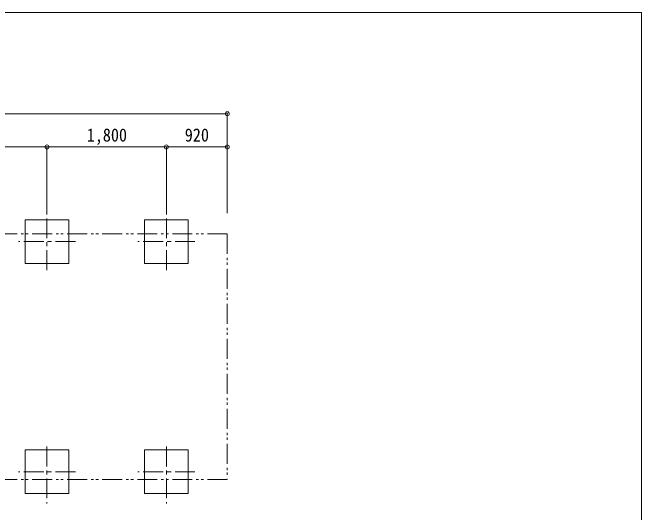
# Model space of a CAD drawing. Units: millimetres at full size, sheet at 1:60. Extents: x -16864 to 16864, y -11640 to 11640.
# Drawn here: x 6536 to 16016, y 4099 to 11640 of the extents above; entities that cross this region are included whole.
import ezdxf
from ezdxf.enums import TextEntityAlignment as Align

# ---------------------------------------------------------------- set-up
doc = ezdxf.new("R2010")
doc.units = ezdxf.units.MM
doc.header["$LTSCALE"] = 60
doc.header["$PDMODE"] = 32
doc.header["$PDSIZE"] = 60
doc.linetypes.add('CHAIN1', pattern=[8, 5, -1, 1, -1])
doc.linetypes.add('DOUBLE_CHAIN1', pattern=[8.8, 5, -1, 0.6, -0.6, 0.6, -1])
for name, color, linetype, lineweight in [('1-2', 134, 'Continuous', 9), ('1-8', 6, 'Continuous', 9), ('1-A', 4, 'CHAIN1', 9), ('F-0', 7, 'Continuous', 9)]:
    doc.layers.add(name, color=color, linetype=linetype, lineweight=lineweight)
doc.styles.add('ＭＳ ゴシック', font='')
doc.styles.get('ＭＳ ゴシック').set_extended_font_data('MS Gothic')

msp = doc.modelspace()

# ---------------------------------------------------------------- linework, layer by layer
at = {"layer": '1-2', "color": 6}
for p, q in [((9772.62, 10112.55), (-1066.3, 10112.55)), ((7054.13, 9612.55), (5253.65, 9612.55)), ((8854.61, 9612.55), (7054.13, 9612.55)), ((9772.62, 9612.55), (8852.22, 9612.55))]:
    msp.add_line(p, q, dxfattribs=at)
at = {"layer": '1-8'}
for p, q in [((9772.62, 8614.55), (9772.62, 10112.55)), ((7054.13, 8614.55), (7054.13, 9612.55)), ((8854.61, 8614.55), (8854.61, 9612.55))]:
    msp.add_line(p, q, dxfattribs=at)
for p in [(9772.62, 10112.55), (7054.13, 9612.55), (8854.61, 9612.55), (9772.62, 9612.55)]:
    msp.add_point(p, dxfattribs=at)
at = {"layer": '1-A'}
for p, q in [((7054.27, 7755.55), (7054.27, 8615.55)), ((8854.75, 7755.55), (8854.75, 8615.55)), ((7484.32, 8185.55), (6624.27, 8185.55)), ((9284.79, 8185.55), (8424.75, 8185.55)), ((7054.27, 5092.55), (7054.27, 4232.55)), ((8854.75, 5092.55), (8854.75, 4232.55)), ((7484.32, 4712.55), (6624.27, 4712.55)), ((9284.79, 4712.55), (8424.75, 4712.55))]:
    msp.add_line(p, q, dxfattribs=at)
at = {"layer": '1-A', "linetype": 'Continuous'}
for points in [[(6724.27, 7855.55), (7384.32, 7855.55), (7384.32, 8515.55), (6724.27, 8515.55)], [(8524.75, 7855.55), (9184.79, 7855.55), (9184.79, 8515.55), (8524.75, 8515.55)], [(6724.27, 5042.55), (7384.32, 5042.55), (7384.32, 4382.55), (6724.27, 4382.55)], [(8524.75, 5042.55), (9184.79, 5042.55), (9184.79, 4382.55), (8524.75, 4382.55)]]:
    msp.add_lwpolyline(points, close=True, dxfattribs=at)
at = {"layer": '1-A', "color": 7, "linetype": 'DOUBLE_CHAIN1'}
for points in [[(9772.62, 8301.05), (9772.62, 4597.05), (-1066.18, 4597.05)], [(9772.62, 8301.05), (-1066.18, 8301.05), (-1066.18, 4597.05)]]:
    msp.add_lwpolyline(points, dxfattribs=at)
at = {"layer": 'F-0', "color": 5, "lineweight": 5}
for p, q in [((-16864.12, 11640), (16015.88, 11640)), ((16015.88, 11640), (16015.88, -11640))]:
    msp.add_line(p, q, dxfattribs=at)

# ---------------------------------------------------------------- texts
at = {"layer": '1-8', "color": 7, "style": 'ＭＳ ゴシック', "width": 0.9}
for s, p in [('1,800', (7654.37, 9634.89)), ('920', (9132.42, 9634.89))]:
    msp.add_text(s, height=197.9, dxfattribs=at).set_placement(p, align=Align.BOTTOM_LEFT)

doc.saveas('drawing.dxf')
